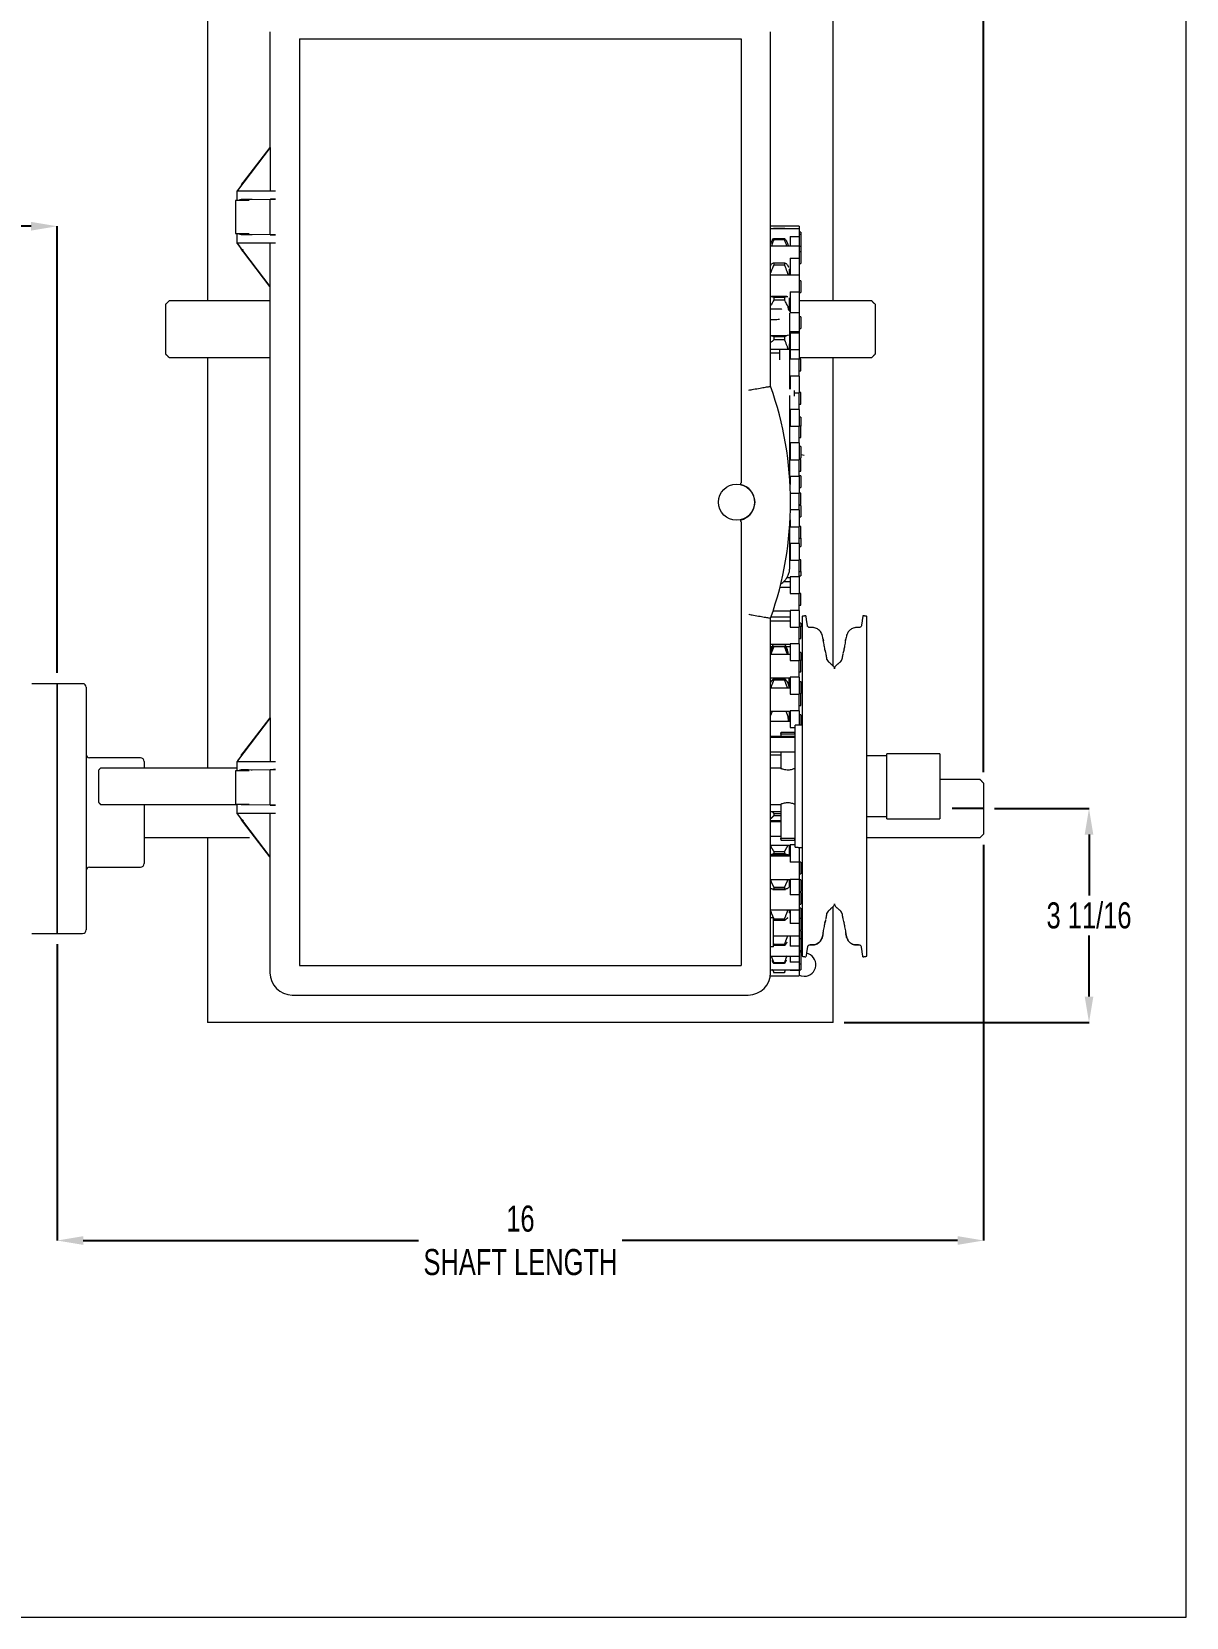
# Model space of a CAD drawing. Header units: inches. Extents: x 1.5 to 23.9, y 4.6 to 20.7.
# Drawn here: x 5.02 to 11.66, y 6.8 to 15.92 of the extents above; entities that cross this region are included whole.
import ezdxf

# ---------------------------------------------------------------- set-up
doc = ezdxf.new("R2010")
doc.units = ezdxf.units.IN
doc.header["$MEASUREMENT"] = 0
doc.header["$PDSIZE"] = -1
doc.layers.add('DIM', color=1, linetype='Continuous')
doc.styles.add('SLDTEXTSTYLE0', font='ARIAL.TTF', dxfattribs={"width": 0.7})
doc.dimstyles.new('SLDDIMSTYLE0', dxfattribs={"dimtxt": 0.15, "dimasz": 0.15, "dimexe": 0, "dimexo": 0.0625, "dimgap": 0.0375, "dimtad": 0, "dimtih": 1, "dimtoh": 1, "dimdec": 0, "dimlfac": 3, "dimrnd": 1e-09, "dimzin": 12, "dimdsep": 46, "dimtxsty": 'SLDTEXTSTYLE0', "dimsah": 1, "dimcen": 0.09, "dimadec": 0, "dimazin": 0, "dimtfac": 1, "dimtdec": 0, "dimtofl": 0, "dimtmove": 0, "dimatfit": 3, "dimfxl": 0, "dimtolj": 1, "dimtzin": 12, "dimarcsym": 0})

# ---------------------------------------------------------------- blocks, each defined once
blk = doc.blocks.new('*D6')
at = {"color": 0, "linetype": 'ByBlock', "lineweight": -2}
for p, q in [((10.5603, 11.4507), (11.1045, 11.4507)), ((11.1045, 11.3007), (11.1045, 10.95)), ((11.1045, 10.369), (11.1045, 10.7198)), ((9.6945, 10.219), (11.1045, 10.219))]:
    blk.add_line(p, q, dxfattribs=at)
at = {"color": 0, "linetype": 'ByBlock'}
for points in [[(11.1045, 11.4507), (11.0795, 11.3007), (11.1295, 11.3007)], [(11.1045, 10.219), (11.0795, 10.369), (11.1295, 10.369)]]:
    blk.add_solid(points, dxfattribs=at)
at = {"layer": 'DEFPOINTS', "color": 0, "linetype": 'ByBlock'}
for p in [(10.4978, 11.4507), (9.632, 10.219)]:
    blk.add_point(p, dxfattribs=at)
at = {"color": 0, "linetype": 'ByBlock', "insert": (11.1045, 10.8349), "char_height": 0.15, "attachment_point": 5, "style": 'SLDTEXTSTYLE0'}
blk.add_mtext('3 11/16', dxfattribs=at)
blk = doc.blocks.new('*D7')
at = {"color": 0, "linetype": 'ByBlock', "lineweight": -2}
for p, q in [((3.6645, 12.3049), (3.6645, 20.0057)), ((3.8145, 20.0057), (6.4598, 20.0057)), ((10.3478, 20.0057), (7.7026, 20.0057)), ((10.4978, 11.6597), (10.4978, 20.0057))]:
    blk.add_line(p, q, dxfattribs=at)
at = {"color": 0, "linetype": 'ByBlock'}
for points in [[(3.6645, 20.0057), (3.8145, 19.9807), (3.8145, 20.0307)], [(10.4978, 20.0057), (10.3478, 19.9807), (10.3478, 20.0307)]]:
    blk.add_solid(points, dxfattribs=at)
at = {"layer": 'DEFPOINTS', "color": 0, "linetype": 'ByBlock'}
for p in [(3.6645, 12.2424), (10.4978, 11.5972)]:
    blk.add_point(p, dxfattribs=at)
at = {"color": 0, "linetype": 'ByBlock', "insert": (7.0812, 20.0057), "char_height": 0.15, "attachment_point": 5, "style": 'SLDTEXTSTYLE0'}
blk.add_mtext('20 1/2 TYP\\PMIN. SIDE ROOM', dxfattribs=at)
blk = doc.blocks.new('*D8')
at = {"color": 0, "linetype": 'ByBlock', "lineweight": -2}
for p, q in [((10.4978, 11.2417), (10.4978, 8.9644)), ((5.1645, 10.6695), (5.1645, 8.9644)), ((5.3145, 8.9644), (7.2446, 8.9644)), ((10.3478, 8.9644), (8.4177, 8.9644))]:
    blk.add_line(p, q, dxfattribs=at)
at = {"color": 0, "linetype": 'ByBlock'}
for points in [[(5.1645, 8.9644), (5.3145, 8.9394), (5.3145, 8.9894)], [(10.4978, 8.9644), (10.3478, 8.9394), (10.3478, 8.9894)]]:
    blk.add_solid(points, dxfattribs=at)
at = {"layer": 'DEFPOINTS', "color": 0, "linetype": 'ByBlock'}
for p in [(10.4978, 11.3042), (5.1645, 10.732)]:
    blk.add_point(p, dxfattribs=at)
at = {"color": 0, "linetype": 'ByBlock', "insert": (7.8312, 8.9644), "char_height": 0.15, "attachment_point": 5, "style": 'SLDTEXTSTYLE0'}
blk.add_mtext('16\\PSHAFT LENGTH', dxfattribs=at)
blk = doc.blocks.new('*D9')
at = {"color": 0, "linetype": 'ByBlock', "lineweight": -2}
for p, q in [((3.6645, 12.3049), (3.6645, 14.8029)), ((3.8145, 14.8029), (4.055, 14.8029)), ((5.0145, 14.8029), (4.774, 14.8029)), ((5.1645, 12.232), (5.1645, 14.8029))]:
    blk.add_line(p, q, dxfattribs=at)
at = {"color": 0, "linetype": 'ByBlock'}
for points in [[(3.6645, 14.8029), (3.8145, 14.7779), (3.8145, 14.8279)], [(5.1645, 14.8029), (5.0145, 14.7779), (5.0145, 14.8279)]]:
    blk.add_solid(points, dxfattribs=at)
at = {"layer": 'DEFPOINTS', "color": 0, "linetype": 'ByBlock'}
for p in [(3.6645, 12.2424), (5.1645, 12.1695)]:
    blk.add_point(p, dxfattribs=at)
at = {"color": 0, "linetype": 'ByBlock', "insert": (4.4145, 14.8029), "char_height": 0.15, "attachment_point": 5, "style": 'SLDTEXTSTYLE0'}
blk.add_mtext('4 1/2 TYP\\PMIN.', dxfattribs=at)

msp = doc.modelspace()

# ---------------------------------------------------------------- linework, layer by layer
at = {"color": 7, "linetype": 'Continuous', "lineweight": 15}
for p, q in [((11.664504, 6.795604), (11.664504, 17.46227)), ((6.030337, 16.67738), (6.030337, 14.374046)), ((9.632004, 14.374046), (9.632004, 16.67738)), ((6.389448, 15.922613), (6.389448, 15.254705)), ((9.271721, 13.88157), (9.271721, 15.922613)), ((6.559751, 15.880947), (6.559751, 10.547613)), ((6.559751, 15.880947), (9.101418, 15.880947)), ((9.101418, 15.880947), (9.101418, 13.326696)), ((6.3913, 15.255946), (6.201714, 15.008939)), ((6.237468, 15.056694), (6.390169, 15.255644)), ((6.3913, 15.255946), (6.3913, 15.005946)), ((6.199448, 15.005946), (6.199448, 14.95178)), ((6.199448, 15.005946), (6.208159, 15.005946)), ((6.201714, 15.008939), (6.201714, 15.005946)), ((6.208159, 15.005946), (6.422055, 15.005946)), ((6.22647, 15.042723), (6.23731, 15.056694)), ((6.23731, 15.056481), (6.22647, 15.042352)), ((6.22647, 15.042352), (6.22647, 15.042723)), ((6.23731, 15.056481), (6.237468, 15.056694)), ((6.237468, 15.056694), (6.23731, 15.056694)), ((6.23731, 15.056694), (6.23731, 15.056481)), ((6.270436, 14.95178), (6.191115, 14.95178)), ((6.222925, 14.956333), (6.422055, 14.958309)), ((6.389448, 14.956862), (6.389448, 14.755031)), ((9.289504, 14.792219), (9.289504, 14.790673)), ((9.289504, 14.792219), (9.351754, 14.792219)), ((9.351754, 14.790673), (9.289504, 14.790673)), ((9.351754, 14.792219), (9.351754, 14.790673)), ((9.436837, 14.802543), (9.436837, 14.787706)), ((9.436837, 14.787706), (9.436837, 14.744198)), ((6.191115, 14.760113), (6.270436, 14.760113)), ((6.199448, 14.760113), (6.199448, 14.705947)), ((6.208159, 14.705947), (6.199448, 14.705947)), ((6.201545, 14.703158), (6.201545, 14.705947)), ((6.201545, 14.703158), (6.389206, 14.455947)), ((6.422055, 14.705947), (6.208159, 14.705947)), ((6.422055, 14.753584), (6.222925, 14.75556)), ((6.391058, 14.455947), (6.391058, 14.705947)), ((9.289504, 14.732527), (9.289504, 14.724034)), ((9.289504, 14.732527), (9.351754, 14.732527)), ((9.351754, 14.724034), (9.289504, 14.724034)), ((9.351754, 14.732527), (9.351754, 14.724034)), ((9.383504, 14.744198), (9.383504, 14.688851)), ((9.383504, 14.744198), (9.436837, 14.744198)), ((9.436837, 14.744198), (9.436837, 14.688851)), ((9.446004, 14.76921), (9.446004, 14.754372)), ((9.446004, 14.754372), (9.446004, 14.687706)), ((6.23731, 14.654872), (6.226361, 14.669296)), ((6.388317, 14.455947), (6.23731, 14.654872)), ((9.383504, 14.618688), (9.436837, 14.618688)), ((9.383504, 14.618688), (9.383504, 14.521463)), ((9.436837, 14.688851), (9.436837, 14.618688)), ((9.436837, 14.618688), (9.436837, 14.521463)), ((9.446004, 14.687706), (9.446004, 14.655517)), ((9.446004, 14.655517), (9.446004, 14.588851)), ((9.289504, 14.592887), (9.289504, 14.578739)), ((9.289504, 14.592887), (9.351754, 14.592887)), ((9.351754, 14.578739), (9.289504, 14.578739)), ((9.351754, 14.592887), (9.351754, 14.578739)), ((9.377754, 14.555517), (9.377754, 14.522147)), ((9.436837, 14.521463), (9.383504, 14.521463)), ((9.436837, 14.521463), (9.436837, 14.425901)), ((6.388317, 14.455947), (6.389206, 14.455947)), ((6.391058, 14.455947), (6.389206, 14.455947)), ((6.389448, 14.455947), (6.389448, 11.971371)), ((9.383504, 14.425901), (9.383504, 14.305008)), ((9.383504, 14.425901), (9.436837, 14.425901)), ((9.436837, 14.425901), (9.436837, 14.305008)), ((9.446004, 14.488814), (9.446004, 14.422147)), ((5.789504, 14.066756), (5.789504, 14.354046)), ((9.289504, 14.394556), (9.289504, 14.376908)), ((9.289504, 14.394556), (9.351754, 14.394556)), ((9.351754, 14.376908), (9.289504, 14.376908)), ((9.351754, 14.394556), (9.351754, 14.376908)), ((9.377754, 14.388813), (9.377754, 14.317617)), ((9.872837, 14.354046), (9.872837, 14.066756)), ((9.381811, 14.281373), (9.381811, 14.302777)), ((9.436837, 14.305008), (9.383504, 14.305008)), ((9.436837, 14.305008), (9.436837, 14.197371)), ((9.446004, 14.281529), (9.446004, 14.214862)), ((9.289504, 14.16773), (9.289504, 14.149268)), ((9.289504, 14.16773), (9.351754, 14.16773)), ((9.351754, 14.149268), (9.289504, 14.149268)), ((9.351754, 14.166916), (9.351754, 14.149268)), ((9.383504, 14.197371), (9.436837, 14.197371)), ((9.383504, 14.197371), (9.383504, 14.039661)), ((9.383504, 14.189217), (9.436837, 14.189217)), ((9.383504, 14.189217), (9.383504, 14.091991)), ((9.436837, 14.197371), (9.436837, 14.039661)), ((9.323478, 14.090993), (9.323478, 14.033426)), ((9.377754, 14.126046), (9.377754, 14.092676)), ((9.381811, 14.033426), (9.381811, 14.090993)), ((9.436837, 14.091991), (9.383504, 14.091991)), ((6.389448, 14.046005), (5.809504, 14.046005)), ((6.030337, 14.046005), (6.030337, 11.683046)), ((9.383504, 14.039661), (9.436837, 14.039661)), ((9.852837, 14.046005), (9.436837, 14.046005)), ((9.436837, 13.940639), (9.436837, 14.039661)), ((9.446004, 13.97128), (9.446004, 14.037947)), ((9.632004, 12.271291), (9.632004, 14.046005)), ((9.436837, 13.940639), (9.383504, 13.940639)), ((9.383504, 13.940639), (9.383504, 13.864482)), ((9.436837, 13.940639), (9.436837, 13.844217)), ((9.409948, 13.844217), (9.436837, 13.844217)), ((9.436837, 13.747949), (9.436837, 13.844217)), ((9.446004, 13.778591), (9.446004, 13.845258)), ((9.436837, 13.747949), (9.383504, 13.747949)), ((9.383504, 13.747949), (9.383504, 13.651527)), ((9.436837, 13.747949), (9.436837, 13.651527)), ((9.446004, 13.704397), (9.446004, 13.654915)), ((9.383504, 13.651527), (9.436837, 13.651527)), ((9.436837, 13.55526), (9.436837, 13.651527)), ((9.446004, 13.654915), (9.446004, 13.652568)), ((9.446004, 13.585901), (9.446004, 13.652568)), ((9.436837, 13.55526), (9.383504, 13.55526)), ((9.383504, 13.55526), (9.383504, 13.458838)), ((9.436837, 13.55526), (9.436837, 13.458838)), ((9.446004, 13.535024), (9.446004, 13.485542)), ((9.383504, 13.458838), (9.436837, 13.458838)), ((9.436837, 13.36257), (9.436837, 13.458838)), ((9.446004, 13.485542), (9.446004, 13.468358)), ((9.446004, 13.393212), (9.446004, 13.459878)), ((9.436837, 13.36257), (9.383504, 13.36257)), ((9.383504, 13.36257), (9.383504, 13.316299)), ((9.436837, 13.36257), (9.436837, 13.266148)), ((9.446004, 13.365651), (9.446004, 13.316169)), ((9.385431, 13.266148), (9.436837, 13.266148)), ((9.436837, 13.169881), (9.436837, 13.266148)), ((9.446004, 13.316169), (9.446004, 13.298985)), ((9.446004, 13.200522), (9.446004, 13.267189)), ((9.436837, 13.169881), (9.385611, 13.169881)), ((9.436837, 13.169881), (9.436837, 13.073459)), ((9.446004, 13.196279), (9.446004, 13.146796)), ((9.446004, 13.146796), (9.446004, 13.129612)), ((9.101418, 13.101863), (9.101418, 10.547613)), ((9.383504, 13.112261), (9.383504, 13.073459)), ((9.383504, 13.073459), (9.436837, 13.073459)), ((9.436837, 12.977191), (9.436837, 13.073459)), ((9.446004, 13.007833), (9.446004, 13.074499)), ((9.436837, 12.977191), (9.383504, 12.977191)), ((9.383504, 12.977191), (9.383504, 12.880769)), ((9.436837, 12.977191), (9.436837, 12.880769)), ((9.446004, 13.007833), (9.446004, 12.977423)), ((9.446004, 12.977423), (9.446004, 12.960239)), ((9.383504, 12.880769), (9.436837, 12.880769)), ((9.436837, 12.784501), (9.436837, 12.880769)), ((9.446004, 12.815143), (9.446004, 12.88181)), ((9.436837, 12.784501), (9.383504, 12.784501)), ((9.383504, 12.784501), (9.383504, 12.68808)), ((9.436837, 12.784501), (9.436837, 12.68808)), ((9.446004, 12.815143), (9.446004, 12.790866)), ((9.383504, 12.68808), (9.436837, 12.68808)), ((9.436837, 12.591812), (9.436837, 12.68808)), ((9.446004, 12.622453), (9.446004, 12.68912)), ((9.446004, 12.622453), (9.446004, 12.621493)), ((9.271721, 10.505947), (9.271721, 12.54699)), ((9.436837, 12.591812), (9.383504, 12.591812)), ((9.383504, 12.591812), (9.383504, 12.49539)), ((9.436837, 12.591812), (9.436837, 12.49539)), ((9.446004, 12.518787), (9.446004, 12.496431)), ((9.453437, 12.557324), (9.453437, 10.741773)), ((9.824571, 10.600769), (9.824571, 12.557324)), ((9.383504, 12.49539), (9.436837, 12.49539)), ((9.436837, 12.399122), (9.436837, 12.49539)), ((9.446004, 12.429764), (9.446004, 12.496431)), ((9.289504, 12.384725), (9.289504, 12.381862)), ((9.289504, 12.384725), (9.351754, 12.384725)), ((9.351754, 12.381862), (9.289504, 12.381862)), ((9.351754, 12.384725), (9.351754, 12.381862)), ((9.368289, 12.364399), (9.366335, 12.370537)), ((9.436837, 12.399122), (9.383504, 12.399122)), ((9.383504, 12.399122), (9.383504, 12.3027)), ((9.436837, 12.399122), (9.436837, 12.3027)), ((9.446004, 12.349414), (9.446004, 12.303741)), ((9.383504, 12.3027), (9.436837, 12.3027)), ((9.436837, 12.206433), (9.436837, 12.3027)), ((9.446004, 12.237074), (9.446004, 12.303741)), ((5.164504, 12.161115), (5.164504, 12.169463)), ((5.164504, 12.169463), (5.164504, 10.731963)), ((5.164504, 10.731963), (5.164504, 12.161115)), ((5.331171, 12.149463), (5.331171, 10.751963)), ((9.289504, 12.198848), (9.289504, 12.190283)), ((9.289504, 12.198848), (9.351754, 12.198848)), ((9.351754, 12.190283), (9.289504, 12.190283)), ((9.351754, 12.198848), (9.351754, 12.190283)), ((9.377754, 12.203741), (9.377754, 12.194373)), ((9.377754, 12.144874), (9.377754, 12.194373)), ((9.436837, 12.206433), (9.383504, 12.206433)), ((9.383504, 12.206433), (9.383504, 12.110011)), ((9.436837, 12.206433), (9.436837, 12.110011)), ((9.436837, 12.183851), (9.453437, 12.178835)), ((9.446004, 12.180041), (9.446004, 12.130559)), ((9.383504, 12.110011), (9.436837, 12.110011)), ((9.436837, 12.013743), (9.436837, 12.110011)), ((9.446004, 12.130559), (9.446004, 12.113375)), ((9.446004, 12.044385), (9.446004, 12.111051)), ((6.3913, 11.972613), (6.201714, 11.725606)), ((6.237468, 11.77336), (6.390169, 11.97231)), ((6.3913, 11.972613), (6.3913, 11.722613)), ((9.377754, 12.011051), (9.377754, 11.951695)), ((9.436837, 12.013743), (9.383504, 12.013743)), ((9.383504, 12.013743), (9.383504, 11.917321)), ((9.436837, 12.013743), (9.436837, 11.930533)), ((9.446004, 11.990166), (9.446004, 11.930693)), ((9.453437, 11.971417), (9.446004, 11.967513)), ((9.271721, 11.865714), (9.412338, 11.865714)), ((9.329757, 11.878213), (9.329757, 11.865772)), ((9.412338, 11.878213), (9.329757, 11.878213)), ((9.333506, 11.891546), (9.408671, 11.891546)), ((9.383504, 11.917321), (9.412338, 11.917321)), ((9.412338, 11.839508), (9.412338, 11.930106)), ((9.271721, 11.861723), (9.412338, 11.861723)), ((9.329757, 11.777772), (9.329757, 11.682747)), ((9.412338, 11.612957), (9.412338, 11.839508)), ((5.664504, 11.72238), (5.664504, 11.683046)), ((6.199448, 11.722613), (6.199448, 11.668446)), ((6.199448, 11.722613), (6.208159, 11.722613)), ((6.201714, 11.725606), (6.201714, 11.722613)), ((6.208159, 11.722613), (6.422055, 11.722613)), ((6.22647, 11.75939), (6.23731, 11.77336)), ((6.23731, 11.773147), (6.22647, 11.759018)), ((6.22647, 11.759018), (6.22647, 11.75939)), ((6.23731, 11.773147), (6.237468, 11.77336)), ((6.23731, 11.77336), (6.23731, 11.773147)), ((6.237468, 11.77336), (6.23731, 11.77336)), ((9.939671, 11.391546), (9.939671, 11.766546)), ((10.245671, 11.766546), (10.245671, 11.667087)), ((5.404004, 11.485046), (5.404004, 11.673046)), ((6.270436, 11.668446), (6.191115, 11.668446)), ((6.222925, 11.673), (6.422055, 11.674976)), ((6.389448, 11.673528), (6.389448, 11.471698)), ((9.412338, 11.454007), (9.412338, 11.612957)), ((10.245671, 11.667087), (10.245671, 11.391546)), ((10.497838, 11.597213), (10.497838, 11.304213)), ((5.664504, 11.475046), (5.664504, 11.28902)), ((6.191115, 11.47678), (6.270436, 11.47678)), ((6.199448, 11.47678), (6.199448, 11.422613)), ((6.208159, 11.422613), (6.199448, 11.422613)), ((6.201545, 11.419825), (6.201545, 11.422613)), ((6.201545, 11.419825), (6.389206, 11.172613)), ((6.422055, 11.422613), (6.208159, 11.422613)), ((6.422055, 11.47025), (6.222925, 11.472226)), ((6.391058, 11.172613), (6.391058, 11.422613)), ((9.289504, 11.423033), (9.289504, 11.409354)), ((9.289504, 11.423033), (9.329757, 11.423033)), ((9.329757, 11.409354), (9.289504, 11.409354)), ((9.329757, 11.475346), (9.329757, 11.27988)), ((9.412338, 11.270923), (9.412338, 11.454007)), ((6.23731, 11.371538), (6.226361, 11.385962)), ((6.388317, 11.172613), (6.23731, 11.371538)), ((9.271721, 11.380263), (9.329757, 11.380263)), ((9.271721, 11.376272), (9.329757, 11.376272)), ((5.664504, 11.28902), (5.664504, 11.281031)), ((5.664504, 11.281031), (5.664504, 11.179046)), ((6.030337, 11.284213), (6.030337, 10.219047)), ((9.329757, 11.27988), (9.412338, 11.27988)), ((9.408671, 11.266546), (9.333506, 11.266546)), ((9.377754, 11.240293), (9.377754, 11.17504)), ((9.412338, 11.242985), (9.383504, 11.242985)), ((9.383504, 11.242985), (9.383504, 11.141716)), ((9.412338, 11.227987), (9.412338, 11.270923)), ((9.436837, 11.22756), (9.436837, 11.141716)), ((5.664504, 11.179046), (5.664504, 11.167772)), ((5.664504, 11.167772), (5.664504, 11.134091)), ((6.388317, 11.172613), (6.389206, 11.172613)), ((6.391058, 11.172613), (6.389206, 11.172613)), ((6.389448, 11.172613), (6.389448, 10.505947)), ((9.274658, 11.184458), (9.3666, 11.184458)), ((9.289504, 11.203933), (9.289504, 11.190737)), ((9.289504, 11.203933), (9.351754, 11.203933)), ((9.351754, 11.190737), (9.289504, 11.190737)), ((9.351754, 11.203933), (9.351754, 11.190737)), ((9.436837, 11.141716), (9.383504, 11.141716)), ((9.436837, 11.141716), (9.436837, 11.044937)), ((9.446004, 11.142757), (9.446004, 11.093274)), ((9.383504, 11.044937), (9.436837, 11.044937)), ((9.383504, 11.044937), (9.383504, 10.954423)), ((9.436837, 11.044937), (9.436837, 10.954423)), ((9.446004, 11.093274), (9.446004, 11.07609)), ((9.289504, 10.998136), (9.289504, 10.986135)), ((9.289504, 10.998136), (9.351754, 10.998136)), ((9.351754, 10.986135), (9.289504, 10.986135)), ((9.351754, 10.998136), (9.351754, 10.986135)), ((9.377754, 11.042757), (9.377754, 11.000693)), ((9.436837, 10.954423), (9.383504, 10.954423)), ((9.436837, 10.954423), (9.436837, 10.867396)), ((9.446004, 11.039934), (9.446004, 10.973268)), ((9.446004, 10.96736), (9.446004, 10.911818)), ((9.377754, 10.86736), (9.377754, 10.85097)), ((9.383504, 10.867396), (9.436837, 10.867396)), ((9.383504, 10.867396), (9.383504, 10.790131)), ((9.436837, 10.867396), (9.436837, 10.790131)), ((9.446004, 10.911818), (9.446004, 10.900693)), ((9.446004, 10.878203), (9.446004, 10.817636)), ((9.632004, 10.219047), (9.632004, 10.886802)), ((9.287504, 10.82238), (9.271721, 10.82238)), ((9.289504, 10.816739), (9.289504, 10.806579)), ((9.289504, 10.816739), (9.351754, 10.816739)), ((9.351754, 10.806579), (9.289504, 10.806579)), ((9.351754, 10.816739), (9.351754, 10.806579)), ((9.436837, 10.790131), (9.383504, 10.790131)), ((9.436837, 10.790131), (9.436837, 10.717636)), ((9.446004, 10.817636), (9.446004, 10.757139)), ((9.383504, 10.71884), (9.383504, 10.658664)), ((9.436837, 10.71884), (9.436837, 10.658664)), ((9.446004, 10.757139), (9.446004, 10.75097)), ((9.446004, 10.746577), (9.446004, 10.701027)), ((9.446004, 10.701027), (9.446004, 10.636925)), ((9.453437, 10.741773), (9.453437, 10.600769)), ((9.287504, 10.655713), (9.271721, 10.655713)), ((9.289504, 10.669519), (9.289504, 10.661748)), ((9.289504, 10.669519), (9.351754, 10.669519)), ((9.351754, 10.661748), (9.289504, 10.661748)), ((9.351754, 10.669519), (9.351754, 10.661748)), ((9.436837, 10.658664), (9.383504, 10.658664)), ((9.383504, 10.601027), (9.383504, 10.566556)), ((9.436837, 10.658664), (9.436837, 10.601027)), ((9.436837, 10.601027), (9.436837, 10.566556)), ((9.446004, 10.636925), (9.446004, 10.634361)), ((9.446004, 10.634361), (9.446004, 10.623329)), ((9.446004, 10.623329), (9.446004, 10.557151)), ((9.453437, 10.617976), (9.446004, 10.616182)), ((6.559751, 10.547613), (9.101418, 10.547613)), ((9.289504, 10.564413), (9.289504, 10.55945)), ((9.289504, 10.564413), (9.351754, 10.564413)), ((9.351754, 10.55945), (9.289504, 10.55945)), ((9.289504, 10.507088), (9.289504, 10.505201)), ((9.289504, 10.507088), (9.351754, 10.507088)), ((9.351754, 10.505201), (9.289504, 10.505201)), ((9.351754, 10.564413), (9.351754, 10.55945)), ((9.351754, 10.507088), (9.351754, 10.505201)), ((9.436837, 10.566556), (9.383504, 10.566556)), ((9.383504, 10.523329), (9.383504, 10.518385)), ((9.436837, 10.518385), (9.383504, 10.518385)), ((9.436837, 10.566556), (9.436837, 10.523329)), ((9.436837, 10.523329), (9.436837, 10.518385)), ((9.436837, 10.518385), (9.436837, 10.488402)), ((9.446004, 10.557151), (9.446004, 10.556662)), ((9.446004, 10.557151), (9.446004, 10.521735)), ((6.518085, 10.37731), (9.143085, 10.37731)), ((9.632004, 10.219047), (6.030337, 10.219047)), ((4.697837, 6.795604), (11.664504, 6.795604))]:
    msp.add_line(p, q, dxfattribs=at)
at = {"color": 7, "linetype": 'Continuous', "lineweight": 15, "flags": 128}
for points in [[(9.446004, 13.488578), (9.447351, 13.488185), (9.465337, 13.485713)], [(9.275185, 12.371313), (9.272466, 12.362712), (9.271721, 12.360119)], [(9.446004, 12.137247), (9.449269, 12.135636), (9.453437, 12.133342)], [(9.58789, 10.806342), (9.585493, 10.796645), (9.584069, 10.792938)], [(9.436837, 10.492112), (9.447351, 10.488185), (9.465337, 10.485713)]]:
    msp.add_lwpolyline(points, dxfattribs=at)
at = {"color": 7, "linetype": 'Continuous', "lineweight": 15}
msp.add_circle((9.075588, 13.21428), 0.104167, dxfattribs=at)
for centre, radius, start, end in [((7.382467, 13.21428), 2.003636, 340.5466288, 19.4533712), ((9.075588, 13.21428), 0.105013, 282.5866872, 77.4133128), ((9.484504, 12.300416), 0.221, 160.1022567, 161.2885702), ((9.156754, 12.300416), 0.221, 18.4990701, 19.8525328), ((9.156754, 12.300416), 0.221, 9.5480788, 16.1961666), ((9.616436, 12.313041), 0.020833, 189, 228.3263491), ((9.618171, 12.255713), 0.020833, 0, 48.3263491), ((9.659837, 12.255713), 0.020833, 131.6736509, 180), ((9.661573, 12.313041), 0.020833, 311.6736509, 351), ((5.311171, 12.149463), 0.02, 0, 90), ((5.351171, 11.76238), 0.02, 180, 270), ((5.644504, 11.72238), 0.02, 0, 90), ((5.351171, 11.094091), 0.02, 90, 180), ((5.644504, 11.134091), 0.02, 270, 0), ((9.618171, 10.90238), 0.020833, 311.6736509, 360), ((9.659837, 10.90238), 0.020833, 180, 228.3263491), ((9.616436, 10.845052), 0.020833, 131.6736509, 171), ((9.661573, 10.845052), 0.020833, 9, 48.3263491), ((5.311171, 10.751963), 0.02, 270, 0), ((9.465337, 10.55238), 0.066667, 270, 78.9855051), ((6.518085, 10.505946), 0.128636, 180, 270), ((9.143085, 10.505946), 0.128636, 270, 0)]:
    msp.add_arc(centre, radius, start, end, dxfattribs=at)
for centre, major_axis, ratio, start_param, end_param in [((6.239448, 15.058688), (0.041664, 0.055393), 0.00838454, 1.86945715, 2.69249085), ((6.239448, 14.955946), (0.047333, 0), 0.00872687, 0.00104473, 1.92738342), ((6.515922, 14.957589), (0.125, 0), 0.00872687, 2.42026805, 3.12413936), ((6.239448, 14.652641), (-0.041664, 0.055986), 0.0083594, 0.43949511, 1.2625288), ((6.239448, 14.755947), (0.047333, 0), 0.00872687, 4.35580189, 6.28214058), ((6.515922, 14.754304), (0.125, 0), 0.00872687, 3.15904595, 3.86291725), ((6.239448, 14.63571), (0.039153, -0.032322), 0.44100239, 1.96748643, 2.23944877), ((6.239448, 11.775355), (0.041664, 0.055393), 0.00838454, 1.86945715, 2.69249085), ((6.239448, 11.672613), (0.047333, 0), 0.00872687, 0.00104473, 1.92738342), ((6.515922, 11.674255), (0.125, 0), 0.00872687, 2.42026805, 3.12413936), ((6.239448, 11.369308), (-0.041664, 0.055986), 0.0083594, 0.43949511, 1.2625288), ((6.515922, 11.470971), (0.125, 0), 0.00872687, 3.15904595, 3.86291725), ((6.239448, 11.352376), (0.039153, -0.032322), 0.44100239, 1.97127833, 2.23944877)]:
    msp.add_ellipse(centre, major_axis=major_axis, ratio=ratio, start_param=start_param, end_param=end_param, dxfattribs=at)
for points in [[(6.191115, 14.95178), (6.191115, 14.760113)], [(9.436837, 14.802543), (9.271721, 14.802543)], [(9.436837, 14.787706), (9.271721, 14.787706)], [(9.289504, 14.790673), (9.288186, 14.787706)], [(9.351754, 14.792219), (9.353945, 14.787706)], [(9.271721, 14.700515), (9.273926, 14.706741)], [(9.367333, 14.706741), (9.37146, 14.695082)], [(9.37146, 14.695082), (9.372476, 14.690015)], [(9.446004, 14.76921), (9.436837, 14.76921)], [(9.446004, 14.754372), (9.436837, 14.754372)], [(9.436837, 14.688851), (9.271721, 14.688851)], [(9.436837, 14.687706), (9.446004, 14.687706)], [(9.446004, 14.655517), (9.436837, 14.655517)], [(9.271721, 14.577472), (9.273926, 14.581205)], [(9.273926, 14.542046), (9.271721, 14.535509)], [(9.383504, 14.522147), (9.271721, 14.522147)], [(9.367333, 14.581205), (9.37146, 14.574215)], [(9.37146, 14.529806), (9.367333, 14.542046)], [(9.37146, 14.574215), (9.373916, 14.56802)], [(9.372652, 14.522147), (9.37146, 14.529806)], [(9.377751, 14.555517), (9.383504, 14.555517)], [(9.436837, 14.588851), (9.446004, 14.588851)], [(9.446004, 14.488814), (9.436837, 14.488814)], [(9.436837, 14.422147), (9.446004, 14.422147)], [(5.809504, 14.374046), (5.789504, 14.354046)], [(6.389448, 14.374046), (5.809504, 14.374046)], [(9.271721, 14.398086), (9.273926, 14.398758)], [(9.273926, 14.349909), (9.271721, 14.34574)], [(9.36422, 14.399133), (9.277344, 14.399133)], [(9.367333, 14.398758), (9.369754, 14.39802)], [(9.37146, 14.342102), (9.367333, 14.349909)], [(9.376716, 14.318216), (9.37146, 14.342102)], [(9.376491, 14.388813), (9.383504, 14.388813)], [(9.852837, 14.374046), (9.436837, 14.374046)], [(9.872837, 14.354046), (9.852837, 14.374046)], [(9.383504, 14.314862), (9.37919, 14.314862)], [(9.381811, 14.090993), (9.381811, 14.281373)], [(9.446004, 14.281529), (9.436837, 14.281529)], [(9.36422, 14.171493), (9.274719, 14.171573)], [(9.381811, 14.181529), (9.383504, 14.181529)], [(9.436837, 14.214862), (9.446004, 14.214862)], [(5.809504, 14.046005), (5.789504, 14.066756)], [(9.273926, 14.136072), (9.271721, 14.134906)], [(9.383504, 14.092676), (9.271721, 14.092676)], [(9.323478, 14.07128), (9.271721, 14.07128)], [(9.37146, 14.100334), (9.367333, 14.112575)], [(9.372652, 14.092676), (9.37146, 14.100334)], [(9.377751, 14.126046), (9.383504, 14.126046)], [(9.383504, 14.07128), (9.381811, 14.07128)], [(9.872837, 14.066756), (9.852837, 14.046005)], [(9.381811, 13.864645), (9.381811, 14.033426)], [(9.446004, 14.037947), (9.436837, 14.037947)], [(9.436837, 13.97128), (9.446004, 13.97128)], [(9.381811, 13.937947), (9.383504, 13.937947)], [(9.383504, 13.878591), (9.381811, 13.878591)], [(9.381811, 13.345351), (9.381811, 13.82922)], [(9.409948, 13.824207), (9.409948, 13.857193)], [(9.446004, 13.845258), (9.436837, 13.845258)], [(9.381811, 13.745258), (9.383504, 13.745258)], [(9.383504, 13.73773), (9.381811, 13.73773)], [(9.436837, 13.778591), (9.446004, 13.778591)], [(9.446004, 13.704397), (9.436837, 13.704397)], [(9.383504, 13.685901), (9.381811, 13.685901)], [(9.446004, 13.652568), (9.436837, 13.652568)], [(9.381811, 13.552568), (9.383504, 13.552568)], [(9.436837, 13.585901), (9.446004, 13.585901)], [(9.446004, 13.535024), (9.436837, 13.535024)], [(9.383504, 13.493212), (9.381811, 13.493212)], [(9.436837, 13.468358), (9.446004, 13.468358)], [(9.446004, 13.459878), (9.436837, 13.459878)], [(9.101418, 13.326696), (9.101381, 13.326362)], [(9.381811, 13.359878), (9.383504, 13.359878)], [(9.436837, 13.393212), (9.446004, 13.393212)], [(9.446004, 13.365651), (9.436837, 13.365651)], [(9.436837, 13.298985), (9.446004, 13.298985)], [(9.446004, 13.267189), (9.436837, 13.267189)], [(9.436837, 13.200522), (9.446004, 13.200522)], [(9.446004, 13.196279), (9.436837, 13.196279)], [(9.101381, 13.102198), (9.101418, 13.101863)], [(9.381811, 12.838399), (9.381811, 13.083209)], [(9.383504, 13.107833), (9.383273, 13.107833)], [(9.436837, 13.129612), (9.446004, 13.129612)], [(9.446004, 13.074499), (9.436837, 13.074499)], [(9.381811, 12.974499), (9.383504, 12.974499)], [(9.436837, 13.007833), (9.446004, 13.007833)], [(9.381811, 12.926906), (9.383504, 12.926906)], [(9.383504, 12.915143), (9.381811, 12.915143)], [(9.436837, 12.960239), (9.446004, 12.960239)], [(9.446004, 12.88181), (9.436837, 12.88181)], [(9.36614, 12.78181), (9.383504, 12.78181)], [(9.436837, 12.815143), (9.446004, 12.815143)], [(9.436837, 12.790866), (9.446004, 12.790866)], [(9.383504, 12.722453), (9.324802, 12.722453)], [(9.346742, 12.757533), (9.383504, 12.757533)], [(9.446004, 12.68912), (9.436837, 12.68912)], [(9.436837, 12.622453), (9.446004, 12.622453)], [(9.436837, 12.621493), (9.446004, 12.621493)], [(9.271721, 12.54699), (9.270228, 12.547245)], [(9.383504, 12.529764), (9.271721, 12.529764)], [(9.383504, 12.55212), (9.273526, 12.55212)], [(9.285762, 12.58816), (9.383504, 12.58816)], [(9.286077, 12.58912), (9.383504, 12.58912)], [(9.446004, 12.518787), (9.436837, 12.518787)], [(9.474838, 12.560713), (9.453437, 12.557324)], [(9.484532, 12.499503), (9.474838, 12.560713)], [(9.803171, 12.560713), (9.793463, 12.499421)], [(9.824571, 12.557324), (9.803171, 12.560713)], [(9.446004, 12.496431), (9.436837, 12.496431)], [(9.436837, 12.429764), (9.446004, 12.429764)], [(9.514161, 12.492482), (9.499993, 12.492482)], [(9.573931, 12.425454), (9.575396, 12.416664)], [(9.702612, 12.416664), (9.704077, 12.425454)], [(9.778065, 12.492482), (9.763847, 12.492482)], [(9.271721, 12.396431), (9.383504, 12.396431)], [(9.280245, 12.382748), (9.271721, 12.382748)], [(9.274658, 12.369734), (9.271721, 12.359452)], [(9.271721, 12.344384), (9.274658, 12.353934)], [(9.383504, 12.337074), (9.271721, 12.337074)], [(9.274658, 12.344318), (9.272666, 12.337074)], [(9.28612, 12.396431), (9.274658, 12.369734)], [(9.274658, 12.353934), (9.289504, 12.384725)], [(9.289504, 12.381862), (9.274658, 12.344318)], [(9.351754, 12.384725), (9.3666, 12.353934)], [(9.3666, 12.344318), (9.351754, 12.381862)], [(9.3666, 12.369734), (9.355138, 12.396431)], [(9.383504, 12.382748), (9.361013, 12.382748)], [(9.371511, 12.35254), (9.3666, 12.369734)], [(9.3666, 12.353934), (9.371511, 12.337963)], [(9.368592, 12.337074), (9.3666, 12.344318)], [(9.373643, 12.337074), (9.371511, 12.35254)], [(9.446004, 12.349414), (9.436837, 12.349414)], [(9.595859, 12.309781), (9.59071, 12.342287)], [(9.687318, 12.342411), (9.68215, 12.309781)], [(9.446004, 12.303741), (9.436837, 12.303741)], [(9.436837, 12.237074), (9.446004, 12.237074)], [(9.632023, 12.271274), (9.602584, 12.297479)], [(9.675424, 12.297479), (9.645985, 12.271274)], [(5.164504, 12.169463), (5.017837, 12.169463)], [(5.311171, 12.169463), (5.164504, 12.169463)], [(9.271721, 12.203741), (9.383504, 12.203741)], [(9.271721, 12.175319), (9.274658, 12.181698)], [(9.383504, 12.144385), (9.271721, 12.144385)], [(9.274658, 12.152928), (9.272087, 12.144385)], [(9.274658, 12.181698), (9.289504, 12.198848)], [(9.289504, 12.190283), (9.274658, 12.152928)], [(9.351754, 12.198848), (9.3666, 12.181698)], [(9.3666, 12.152928), (9.351754, 12.190283)], [(9.3666, 12.181698), (9.371511, 12.171031)], [(9.369172, 12.144385), (9.3666, 12.152928)], [(9.371511, 12.171031), (9.377594, 12.147882)], [(9.377754, 12.194373), (9.377594, 12.204967)], [(9.377594, 12.147882), (9.377754, 12.144895)], [(9.446004, 12.180041), (9.436837, 12.180041)], [(9.453437, 12.142443), (9.446004, 12.143076)], [(9.436837, 12.113375), (9.446004, 12.113375)], [(9.446004, 12.111051), (9.436837, 12.111051)], [(9.271721, 12.011051), (9.383504, 12.011051)], [(9.274658, 11.997273), (9.271721, 11.988785)], [(9.280638, 12.011051), (9.274658, 11.997273)], [(9.3666, 11.997273), (9.360621, 12.011051)], [(9.371511, 11.98308), (9.3666, 11.997273)], [(9.376055, 11.951695), (9.371511, 11.98308)], [(9.436837, 12.044385), (9.446004, 12.044385)], [(9.446004, 11.990166), (9.436837, 11.990166)], [(9.383504, 11.951695), (9.271721, 11.951695)], [(9.412338, 11.865772), (9.271721, 11.865772)], [(9.329757, 11.878213), (9.333506, 11.891546)], [(9.412338, 11.878213), (9.408671, 11.891546)], [(9.453437, 11.930823), (9.412338, 11.930106)], [(9.446004, 11.954897), (9.452145, 11.954374)], [(9.271721, 11.777772), (9.412338, 11.777772)], [(5.644504, 11.74238), (5.351171, 11.74238)], [(5.414004, 11.683046), (5.404004, 11.673046)], [(6.199448, 11.683046), (5.414004, 11.683046)], [(9.329757, 11.759006), (9.271721, 11.759006)], [(9.329558, 11.683046), (9.271721, 11.683046)], [(9.939671, 11.753546), (9.824571, 11.753546)], [(10.245671, 11.766546), (9.939671, 11.766546)], [(6.191115, 11.668446), (6.191115, 11.47678)], [(10.477838, 11.617213), (10.245671, 11.617213)], [(10.497838, 11.597213), (10.477838, 11.617213)], [(5.404004, 11.485046), (5.414004, 11.475046)], [(5.414004, 11.475046), (6.199448, 11.475046)], [(9.271721, 11.475046), (9.329558, 11.475046)], [(9.271721, 11.432983), (9.329757, 11.432983)], [(9.289504, 11.409354), (9.274658, 11.394487)], [(9.281013, 11.432983), (9.289504, 11.423033)], [(9.274658, 11.394487), (9.271721, 11.392163)], [(9.329757, 11.380321), (9.271721, 11.380321)], [(9.824571, 11.404546), (9.939671, 11.404546)], [(9.939671, 11.391546), (10.245671, 11.391546)], [(5.664504, 11.284213), (6.271423, 11.284213)], [(9.271721, 11.292321), (9.329757, 11.292321)], [(9.271721, 11.240293), (9.383504, 11.240293)], [(9.271721, 11.234129), (9.274658, 11.228778)], [(9.274658, 11.228778), (9.289504, 11.203933)], [(9.333506, 11.266546), (9.329757, 11.27988)], [(9.351754, 11.203933), (9.3666, 11.228778)], [(9.3666, 11.228778), (9.371511, 11.237727)], [(9.371511, 11.237727), (9.372037, 11.240293)], [(9.408671, 11.266546), (9.412338, 11.27988)], [(9.412338, 11.227987), (9.453437, 11.22727)], [(9.824571, 11.284213), (10.477838, 11.284213)], [(10.477838, 11.284213), (10.497838, 11.304213)], [(9.274658, 11.184458), (9.271721, 11.184603)], [(9.383504, 11.17609), (9.271721, 11.17609)], [(9.289504, 11.190737), (9.274658, 11.184458)], [(9.3666, 11.184458), (9.351754, 11.190737)], [(9.371511, 11.184701), (9.3666, 11.184458)], [(9.377594, 11.178665), (9.371511, 11.184701)], [(9.377754, 11.17504), (9.377594, 11.178665)], [(9.446004, 11.142757), (9.436837, 11.142757)], [(5.351171, 11.114091), (5.644504, 11.114091)], [(9.436837, 11.07609), (9.446004, 11.07609)], [(9.446004, 11.11738), (9.453437, 11.11738)], [(9.271721, 11.042757), (9.383504, 11.042757)], [(9.271721, 11.036433), (9.274658, 11.029091)], [(9.274658, 10.988783), (9.271721, 10.991389)], [(9.274658, 11.029091), (9.289504, 10.998136)], [(9.289504, 10.986135), (9.274658, 10.988783)], [(9.284974, 10.985493), (9.356285, 10.985493)], [(9.351754, 10.998136), (9.3666, 11.029091)], [(9.3666, 10.988783), (9.351754, 10.986135)], [(9.3666, 11.029091), (9.371511, 11.041368)], [(9.371511, 10.993141), (9.3666, 10.988783)], [(9.374374, 10.995574), (9.371511, 10.993141)], [(9.383504, 11.000693), (9.377481, 11.000693)], [(9.446004, 11.039934), (9.436837, 11.039934)], [(9.436837, 10.973268), (9.446004, 10.973268)], [(9.446004, 10.96736), (9.436837, 10.96736)], [(9.271721, 10.86736), (9.383504, 10.86736)], [(9.3666, 10.852134), (9.371511, 10.867077)], [(9.436837, 10.900693), (9.446004, 10.900693)], [(9.446004, 10.878203), (9.436837, 10.878203)], [(9.602584, 10.860614), (9.632023, 10.886818)], [(9.645985, 10.886818), (9.675424, 10.860614)], [(9.271721, 10.86107), (9.274658, 10.852134)], [(9.274658, 10.852134), (9.289504, 10.816739)], [(9.287504, 10.655713), (9.287504, 10.82238)], [(9.289504, 10.806579), (9.287504, 10.808119)], [(9.351754, 10.816739), (9.3666, 10.852134)], [(9.3666, 10.81801), (9.351754, 10.806579)], [(9.370537, 10.824396), (9.3666, 10.81801)], [(9.383504, 10.85097), (9.377754, 10.85097)], [(9.446004, 10.817636), (9.436837, 10.817636)], [(9.59071, 10.815806), (9.595859, 10.848311)], [(9.68215, 10.848311), (9.687318, 10.815681)], [(5.017837, 10.731963), (5.164504, 10.731963)], [(5.164504, 10.731963), (5.311171, 10.731963)], [(9.287504, 10.717636), (9.436837, 10.717636)], [(9.351754, 10.669519), (9.3666, 10.707446)], [(9.3666, 10.681347), (9.351754, 10.661748)], [(9.3666, 10.707446), (9.369578, 10.717636)], [(9.436837, 10.75097), (9.446004, 10.75097)], [(9.446004, 10.746577), (9.436837, 10.746577)], [(9.446004, 10.701027), (9.436837, 10.701027)], [(9.573931, 10.732639), (9.575396, 10.741429)], [(9.702612, 10.741429), (9.704077, 10.732639)], [(9.271721, 10.601027), (9.436837, 10.601027)], [(9.274658, 10.602829), (9.289504, 10.564413)], [(9.287504, 10.674628), (9.289504, 10.669519)], [(9.289504, 10.661748), (9.287504, 10.664388)], [(9.351754, 10.564413), (9.3666, 10.602829)], [(9.436837, 10.634361), (9.446004, 10.634361)], [(9.446004, 10.623329), (9.436837, 10.623329)], [(9.453437, 10.600769), (9.474838, 10.59738)], [(9.484532, 10.65859), (9.474838, 10.59738)], [(9.499993, 10.665611), (9.514161, 10.665611)], [(9.514161, 10.665611), (9.499993, 10.665611)], [(9.763847, 10.665611), (9.778065, 10.665611)], [(9.778065, 10.665611), (9.763847, 10.665611)], [(9.803171, 10.59738), (9.793463, 10.658672)], [(9.803171, 10.59738), (9.824571, 10.600769)], [(9.271721, 10.523329), (9.436837, 10.523329)], [(9.289504, 10.55945), (9.278839, 10.576659)], [(9.282453, 10.520581), (9.281193, 10.523329)], [(9.282958, 10.523329), (9.289504, 10.507088)], [(9.361978, 10.577844), (9.351754, 10.55945)], [(9.351754, 10.507088), (9.3583, 10.523329)], [(9.360065, 10.523329), (9.358806, 10.520581)], [(9.436837, 10.556662), (9.446004, 10.556662)], [(9.436837, 10.521735), (9.446004, 10.521735)], [(9.270519, 10.488402), (9.436837, 10.488402)]]:
    msp.add_open_spline(points, degree=1, dxfattribs=at)
for points, knots in [([(6.222925, 14.956333), (6.220362, 14.955834), (6.215314, 14.95485), (6.210557, 14.951915), (6.20819, 14.95057), (6.208159, 14.950552)], [0, 0, 0, 0, 0.50439551, 0.99361313, 1, 1, 1, 1]), ([(9.353121, 14.787706), (9.352983, 14.788065), (9.352572, 14.789139), (9.352081, 14.79006), (9.351754, 14.790673)], [0, 0, 0, 0, 0.3347665, 1, 1, 1, 1]), ([(6.208159, 14.761341), (6.20819, 14.761323), (6.209072, 14.760822), (6.211579, 14.759411), (6.216361, 14.75676), (6.220508, 14.756002), (6.222925, 14.75556)], [0, 0, 0, 0, 0.00638541, 0.18466325, 0.52479838, 1, 1, 1, 1]), ([(9.273926, 14.706741), (9.278514, 14.715978), (9.283363, 14.725739), (9.28919, 14.73218), (9.289504, 14.732527)], [0, 0, 0, 0, 0.94616307, 1, 1, 1, 1]), ([(9.289504, 14.724034), (9.286182, 14.716294), (9.281175, 14.704627), (9.277207, 14.692823), (9.275872, 14.688851)], [0, 0, 0, 0, 0.66341305, 1, 1, 1, 1]), ([(9.351754, 14.732527), (9.355055, 14.728481), (9.360821, 14.721412), (9.365382, 14.711135), (9.367333, 14.706741)], [0, 0, 0, 0, 0.57248484, 1, 1, 1, 1]), ([(9.365205, 14.688851), (9.361282, 14.69998), (9.357098, 14.711851), (9.352068, 14.723319), (9.351754, 14.724034)], [0, 0, 0, 0, 0.93760106, 1, 1, 1, 1]), ([(9.273926, 14.581205), (9.278513, 14.586136), (9.283362, 14.591348), (9.28919, 14.592808), (9.289504, 14.592887)], [0, 0, 0, 0, 0.94617787, 1, 1, 1, 1]), ([(9.289504, 14.578739), (9.286203, 14.571378), (9.280438, 14.558519), (9.275876, 14.54698), (9.273926, 14.542046)], [0, 0, 0, 0, 0.57248721, 1, 1, 1, 1]), ([(9.351754, 14.592887), (9.355055, 14.591683), (9.36082, 14.589581), (9.365382, 14.583713), (9.367333, 14.581205)], [0, 0, 0, 0, 0.57248962, 1, 1, 1, 1]), ([(9.367333, 14.542046), (9.362745, 14.553286), (9.357897, 14.565165), (9.352068, 14.578046), (9.351754, 14.578739)], [0, 0, 0, 0, 0.946161024, 1, 1, 1, 1]), ([(9.289504, 14.376908), (9.286148, 14.370953), (9.280384, 14.360724), (9.275829, 14.353096), (9.273926, 14.349909)], [0, 0, 0, 0, 0.58223497, 1, 1, 1, 1]), ([(9.277344, 14.397916), (9.280862, 14.397808), (9.284643, 14.397692), (9.289188, 14.39476), (9.289504, 14.394556)], [0, 0, 0, 0, 0.93041826, 1, 1, 1, 1]), ([(9.351754, 14.394556), (9.355131, 14.396514), (9.359682, 14.399152), (9.36329, 14.398863), (9.36422, 14.398789)], [0, 0, 0, 0, 0.74221851, 1, 1, 1, 1]), ([(9.367333, 14.349909), (9.362748, 14.357649), (9.3579, 14.365833), (9.352071, 14.376337), (9.351754, 14.376908)], [0, 0, 0, 0, 0.94562373, 1, 1, 1, 1]), ([(9.336734, 14.326555), (9.335514, 14.326451), (9.331678, 14.326125), (9.321787, 14.325611), (9.307541, 14.325103), (9.291019, 14.324767), (9.27871, 14.324656), (9.272335, 14.324649), (9.271721, 14.324649)], [0, 0, 0, 0, 0.09767035, 0.307131586, 0.529661096, 0.75761795, 0.976664184, 1, 1, 1, 1]), ([(9.271721, 14.266319), (9.274214, 14.266324), (9.283012, 14.266342), (9.297797, 14.26654), (9.312927, 14.266891), (9.320647, 14.267239), (9.323478, 14.267367)], [0, 0, 0, 0, 0.13262974, 0.46819448, 0.80497257, 1, 1, 1, 1]), ([(9.272655, 14.174669), (9.278867, 14.171564), (9.282181, 14.17115), (9.289187, 14.168186), (9.289504, 14.16773)], [0, 0, 0, 0, 0.93748004, 1, 1, 1, 1]), ([(9.289504, 14.149268), (9.286165, 14.145766), (9.280401, 14.13972), (9.275843, 14.137153), (9.273926, 14.136072)], [0, 0, 0, 0, 0.579309398, 1, 1, 1, 1]), ([(9.351754, 14.16773), (9.355131, 14.169688), (9.359682, 14.172325), (9.369717, 14.175355), (9.378203, 14.176912)], [0, 0, 0, 0, 0.74221851, 1, 1, 1, 1]), ([(9.367333, 14.112575), (9.362745, 14.123815), (9.357897, 14.135694), (9.352068, 14.148574), (9.351754, 14.149268)], [0, 0, 0, 0, 0.946161024, 1, 1, 1, 1]), ([(9.145247, 13.859527), (9.145391, 13.859552), (9.154447, 13.861158), (9.177448, 13.865219), (9.212113, 13.871283), (9.243711, 13.876757), (9.265437, 13.880493), (9.268631, 13.881041), (9.270228, 13.881314)], [0, 0, 0, 0, 0.00224265, 0.14162055, 0.35913726, 0.57367589, 0.78681315, 1, 1, 1, 1]), ([(9.098472, 13.316769), (9.098476, 13.31677), (9.09853, 13.316774), (9.098714, 13.316976), (9.099156, 13.318019), (9.099839, 13.320198), (9.100619, 13.323084), (9.101127, 13.325269), (9.101381, 13.326362)], [0, 0, 0, 0, 0.01162746, 0.13369971, 0.35084759, 0.56739118, 0.78369166, 1, 1, 1, 1]), ([(9.101381, 13.102198), (9.101127, 13.10329), (9.100619, 13.105476), (9.099839, 13.108362), (9.099156, 13.110541), (9.098714, 13.111583), (9.09853, 13.111785), (9.098476, 13.11179), (9.098472, 13.11179)], [0, 0, 0, 0, 0.2163091, 0.432605, 0.64915338, 0.86629976, 0.98837244, 1, 1, 1, 1]), ([(9.330063, 12.744388), (9.333862, 12.746796), (9.343755, 12.753066), (9.356888, 12.766921), (9.369052, 12.784857), (9.377386, 12.804907), (9.381313, 12.82308), (9.381679, 12.834337), (9.381811, 12.838399)], [0, 0, 0, 0, 0.1201951, 0.3129639, 0.50571937, 0.69845931, 0.89118218, 1, 1, 1, 1]), ([(9.145247, 12.569033), (9.145391, 12.569007), (9.154447, 12.567402), (9.177448, 12.56334), (9.212113, 12.557276), (9.243711, 12.551803), (9.265437, 12.548066), (9.268631, 12.547519), (9.270228, 12.547245)], [0, 0, 0, 0, 0.00224265, 0.14162057, 0.35913728, 0.57367589, 0.78681315, 1, 1, 1, 1]), ([(9.500042, 12.492796), (9.498305, 12.492778), (9.494536, 12.49274), (9.489557, 12.495056), (9.48609, 12.497543), (9.484831, 12.499127), (9.484532, 12.499503)], [0, 0, 0, 0, 0.28961248, 0.62837382, 0.91173123, 1, 1, 1, 1]), ([(9.573898, 12.425864), (9.573344, 12.429119), (9.571846, 12.437924), (9.568374, 12.450862), (9.562101, 12.464508), (9.553612, 12.475957), (9.542729, 12.484811), (9.530512, 12.490262), (9.520908, 12.492755), (9.515288, 12.492237), (9.514118, 12.49213)], [0, 0, 0, 0, 0.10214862, 0.27628103, 0.4082756, 0.55788383, 0.70626527, 0.82870628, 0.96435175, 1, 1, 1, 1]), ([(9.586004, 12.359756), (9.586014, 12.359721), (9.586073, 12.359511), (9.585586, 12.361443), (9.584574, 12.366139), (9.582819, 12.37486), (9.580494, 12.38726), (9.577744, 12.402891), (9.575734, 12.414656), (9.574708, 12.421106), (9.574676, 12.421303)], [0, 0, 0, 0, 0.01971665, 0.12093142, 0.25727448, 0.42409797, 0.60846246, 0.798799, 0.99383964, 1, 1, 1, 1]), ([(9.702674, 12.417351), (9.701864, 12.412469), (9.700058, 12.401596), (9.697431, 12.386814), (9.694946, 12.373599), (9.693185, 12.364893), (9.692132, 12.360257), (9.692035, 12.359883), (9.692, 12.359748)], [0, 0, 0, 0, 0.165902375, 0.369535999, 0.571541531, 0.770734816, 0.917487614, 1, 1, 1, 1]), ([(9.763894, 12.492092), (9.762743, 12.492215), (9.757295, 12.492797), (9.748099, 12.490397), (9.737399, 12.485856), (9.728653, 12.479573), (9.721494, 12.472168), (9.715642, 12.463633), (9.71096, 12.453873), (9.707244, 12.442392), (9.705267, 12.432873), (9.704316, 12.427112), (9.70411, 12.425864)], [0, 0, 0, 0, 0.03509803, 0.16611441, 0.28083778, 0.38853745, 0.49054228, 0.59271171, 0.70195268, 0.81906582, 0.96081661, 1, 1, 1, 1]), ([(9.793463, 12.499421), (9.792124, 12.498118), (9.789207, 12.495282), (9.78364, 12.492755), (9.77969, 12.492773), (9.77803, 12.492781)], [0, 0, 0, 0, 0.32991354, 0.71846803, 1, 1, 1, 1]), ([(9.590394, 12.342051), (9.589637, 12.346702), (9.588268, 12.355104), (9.585124, 12.361947), (9.58372, 12.365002)], [0, 0, 0, 0, 0.55352365, 1, 1, 1, 1]), ([(9.694305, 12.364981), (9.692882, 12.361905), (9.689787, 12.355215), (9.688416, 12.346996), (9.687676, 12.342555)], [0, 0, 0, 0, 0.45975194, 1, 1, 1, 1]), ([(9.329558, 11.682826), (9.329431, 11.682876), (9.329028, 11.683036), (9.332893, 11.681501), (9.340537, 11.678854), (9.351941, 11.675877), (9.365617, 11.674116), (9.379467, 11.674444), (9.391943, 11.676466), (9.402501, 11.679383), (9.409989, 11.682092), (9.412255, 11.683014), (9.412329, 11.683043), (9.412338, 11.683046)], [0, 0, 0, 0, 0.04578992, 0.14471406, 0.24671741, 0.35546286, 0.46517834, 0.56696251, 0.66476937, 0.76822253, 0.8783936, 0.9863299, 1, 1, 1, 1]), ([(6.222925, 11.673), (6.220362, 11.6725), (6.215314, 11.671516), (6.210557, 11.668583), (6.20819, 11.667236), (6.208159, 11.667219)], [0, 0, 0, 0, 0.5043939, 0.99361239, 1, 1, 1, 1]), ([(9.412338, 11.475046), (9.411912, 11.475221), (9.411063, 11.475568), (9.40448, 11.478035), (9.394546, 11.481027), (9.38159, 11.483477), (9.36754, 11.484035), (9.354413, 11.482631), (9.342932, 11.479965), (9.334141, 11.477073), (9.329255, 11.475148), (9.329481, 11.475237), (9.329558, 11.475267)], [0, 0, 0, 0, 0.101767403, 0.203365483, 0.309347867, 0.419989541, 0.525528013, 0.623749348, 0.724042487, 0.832106868, 0.942232262, 1, 1, 1, 1]), ([(9.575335, 10.740781), (9.576248, 10.746257), (9.578151, 10.757669), (9.580855, 10.772793), (9.583207, 10.785223), (9.584889, 10.793498), (9.585877, 10.797839), (9.585975, 10.798214), (9.58601, 10.798346)], [0, 0, 0, 0, 0.186941534, 0.389557527, 0.592257476, 0.769611169, 0.918684601, 1, 1, 1, 1]), ([(9.58372, 10.793085), (9.585332, 10.79655), (9.587986, 10.802253), (9.589128, 10.809238), (9.589577, 10.81198)], [0, 0, 0, 0, 0.60748597, 1, 1, 1, 1]), ([(9.68766, 10.815502), (9.688501, 10.810648), (9.689919, 10.802459), (9.693027, 10.795811), (9.694293, 10.793103)], [0, 0, 0, 0, 0.59270769, 1, 1, 1, 1]), ([(9.692004, 10.798338), (9.691995, 10.798373), (9.691936, 10.79859), (9.692422, 10.796643), (9.693437, 10.791946), (9.695184, 10.783255), (9.697518, 10.770812), (9.700266, 10.75522), (9.702275, 10.743358), (9.703302, 10.736984), (9.703341, 10.736739)], [0, 0, 0, 0, 0.019375124, 0.119954725, 0.255508393, 0.423175435, 0.60730935, 0.799184071, 0.992274203, 1, 1, 1, 1]), ([(9.514113, 10.666001), (9.515265, 10.665878), (9.520713, 10.665296), (9.529909, 10.667696), (9.540609, 10.672238), (9.549356, 10.67852), (9.556514, 10.685925), (9.562366, 10.69446), (9.567048, 10.70422), (9.570764, 10.715701), (9.572741, 10.72522), (9.573692, 10.730981), (9.573898, 10.732229)], [0, 0, 0, 0, 0.035109666, 0.166124868, 0.280843475, 0.388545694, 0.490546482, 0.592715394, 0.701955375, 0.819067579, 0.960817202, 1, 1, 1, 1]), ([(9.573898, 10.732229), (9.573344, 10.728974), (9.571846, 10.720169), (9.568374, 10.707231), (9.562101, 10.693584), (9.553612, 10.682136), (9.542729, 10.673282), (9.530512, 10.667831), (9.520908, 10.665338), (9.515288, 10.665856), (9.514118, 10.665963)], [0, 0, 0, 0, 0.10214862, 0.27628103, 0.4082756, 0.55788383, 0.70626527, 0.82870628, 0.96435175, 1, 1, 1, 1]), ([(9.70411, 10.732229), (9.704664, 10.728974), (9.706162, 10.720169), (9.709634, 10.707231), (9.715907, 10.693584), (9.724397, 10.682136), (9.735279, 10.673282), (9.747496, 10.667831), (9.7571, 10.665338), (9.76272, 10.665856), (9.763889, 10.665963)], [0, 0, 0, 0, 0.10215077, 0.27628461, 0.40827898, 0.55789042, 0.70627065, 0.82871283, 0.96436334, 1, 1, 1, 1]), ([(9.763894, 10.666001), (9.762743, 10.665878), (9.757295, 10.665296), (9.748099, 10.667696), (9.737399, 10.672237), (9.728653, 10.67852), (9.721494, 10.685925), (9.715642, 10.69446), (9.71096, 10.70422), (9.707244, 10.715701), (9.705267, 10.72522), (9.704316, 10.730981), (9.70411, 10.732229)], [0, 0, 0, 0, 0.03509803, 0.16611441, 0.28083778, 0.38853745, 0.49054228, 0.59271171, 0.70195268, 0.81906582, 0.96081661, 1, 1, 1, 1]), ([(9.500042, 10.665297), (9.498305, 10.665315), (9.494536, 10.665353), (9.489557, 10.663037), (9.48609, 10.66055), (9.484831, 10.658966), (9.484532, 10.65859)], [0, 0, 0, 0, 0.28961248, 0.62837382, 0.91173123, 1, 1, 1, 1]), ([(9.793463, 10.658672), (9.792124, 10.659975), (9.789207, 10.662811), (9.78364, 10.665338), (9.77969, 10.665319), (9.77803, 10.665312)], [0, 0, 0, 0, 0.32991354, 0.71846803, 1, 1, 1, 1])]:
    msp.add_open_spline(points, degree=3, knots=knots, dxfattribs=at)
at = {"layer": 'DIM'}
msp.add_line((10.497837, 11.450713), (10.317618, 11.450713), dxfattribs=at)

# ---------------------------------------------------------------- dimensions: what is measured, and where the dimension line sits
for base, p1, p2, text, picture, middle in [((10.497837, 20.005713), (3.664504, 12.24238), (10.497837, 11.597213), '<> TYP\\PMIN. SIDE ROOM', '*D7', (7.081171, 20.005713)), ((5.164504, 14.802918), (3.664504, 12.24238), (5.164504, 12.169463), '<> TYP\\PMIN.', '*D9', (4.414504, 14.802918)), ((10.497837, 8.964354), (5.164504, 10.731963), (10.497837, 11.304213), '<>\\PSHAFT LENGTH', '*D8', (7.831171, 8.964354))]:
    dim = msp.add_linear_dim(base=base, p1=p1, p2=p2, text=text, dimstyle='SLDDIMSTYLE0', override={"dimdec": 4, "dimlunit": 5, "dimfrac": 2}, dxfattribs=at)
    dim.commit()
    dim.dimension.update_dxf_attribs({"geometry": picture, "text_midpoint": middle})
dim = msp.add_linear_dim(base=(11.104543, 10.219046), p1=(10.497837, 11.450713), p2=(9.632004, 10.219046), angle=90, dimstyle='SLDDIMSTYLE0', override={"dimdec": 4, "dimlunit": 5, "dimfrac": 2}, dxfattribs=at)
dim.commit()
dim.dimension.update_dxf_attribs({"geometry": '*D6', "text_midpoint": (11.104543, 10.83488)})

doc.saveas('drawing.dxf')
